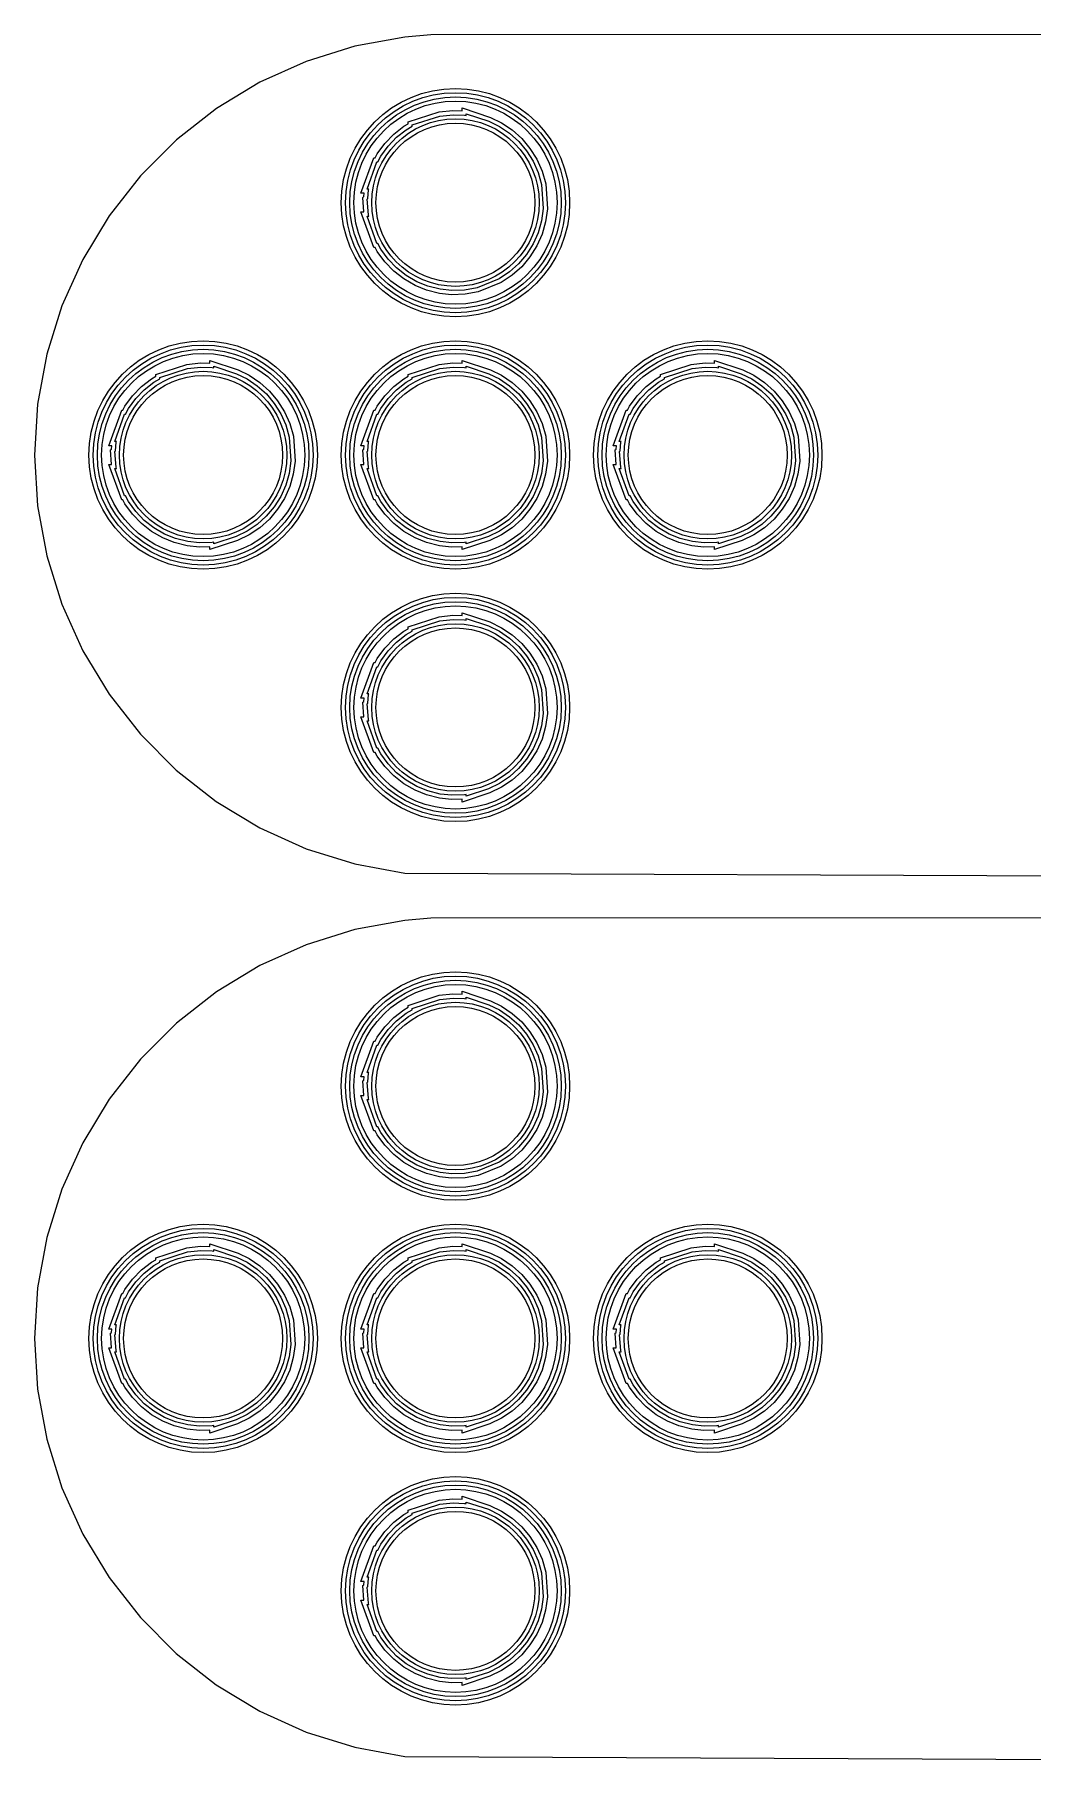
# Model space of a CAD drawing. Header units: millimetres. Extents: x -214 to 214, y -114 to 114.
# Drawn here: x -214.29 to -190.56, y 65.99 to 107 of the extents above; entities that cross this region are included whole.
import ezdxf

# ---------------------------------------------------------------- set-up
doc = ezdxf.new("R2010")
doc.units = ezdxf.units.MM
doc.layers.add('1', color=7, linetype='CONTINUOUS')

msp = doc.modelspace()

# ---------------------------------------------------------------- linework, layer by layer
at = {"layer": '1', "color": 0}
for p, q in [((-206.679, 106.718), (-207.833, 106.358)), ((-205.49, 106.936), (-206.679, 106.718)), ((-204.866, 106.992), (-205.49, 106.936)), ((-188.722, 106.996), (-204.866, 106.992)), ((-207.833, 106.358), (-208.935, 105.863)), ((-208.935, 105.863), (-209.969, 105.237)), ((-209.969, 105.237), (-210.921, 104.492)), ((-210.921, 104.492), (-211.776, 103.637)), ((-211.776, 103.637), (-212.521, 102.686)), ((-212.521, 102.686), (-213.147, 101.651)), ((-213.147, 101.651), (-213.643, 100.549)), ((-213.643, 100.549), (-214.003, 99.395)), ((-214.003, 99.395), (-214.221, 98.205)), ((-214.221, 98.205), (-214.294, 96.999)), ((-214.294, 96.999), (-214.221, 95.793)), ((-214.221, 95.793), (-214.003, 94.604)), ((-214.003, 94.604), (-213.643, 93.45)), ((-213.643, 93.45), (-213.147, 92.348)), ((-213.147, 92.348), (-212.521, 91.313)), ((-212.521, 91.313), (-211.777, 90.362)), ((-211.777, 90.362), (-210.922, 89.507)), ((-210.922, 89.507), (-209.97, 88.761)), ((-209.97, 88.761), (-208.936, 88.135)), ((-208.936, 88.135), (-207.834, 87.64)), ((-207.834, 87.64), (-206.68, 87.28)), ((-206.68, 87.28), (-205.49, 87.062)), ((-205.49, 87.062), (-188.948, 86.989)), ((-206.679, 85.718), (-207.833, 85.358)), ((-205.49, 85.936), (-206.679, 85.718)), ((-204.866, 85.992), (-205.49, 85.936)), ((-188.722, 85.996), (-204.866, 85.992)), ((-207.833, 85.358), (-208.935, 84.863)), ((-208.935, 84.863), (-209.969, 84.237)), ((-209.969, 84.237), (-210.921, 83.492)), ((-210.921, 83.492), (-211.776, 82.637)), ((-211.776, 82.637), (-212.521, 81.686)), ((-212.521, 81.686), (-213.147, 80.651)), ((-213.147, 80.651), (-213.643, 79.549)), ((-213.643, 79.549), (-214.003, 78.395)), ((-214.003, 78.395), (-214.221, 77.205)), ((-214.221, 77.205), (-214.294, 75.999)), ((-214.294, 75.999), (-214.221, 74.793)), ((-214.221, 74.793), (-214.003, 73.604)), ((-214.003, 73.604), (-213.643, 72.45)), ((-213.643, 72.45), (-213.147, 71.348)), ((-213.147, 71.348), (-212.521, 70.313)), ((-212.521, 70.313), (-211.777, 69.362)), ((-211.777, 69.362), (-210.922, 68.507)), ((-210.922, 68.507), (-209.97, 67.761)), ((-209.97, 67.761), (-208.936, 67.135)), ((-208.936, 67.135), (-207.834, 66.64)), ((-207.834, 66.64), (-206.68, 66.28)), ((-206.68, 66.28), (-205.49, 66.062)), ((-205.49, 66.062), (-188.948, 65.989))]:
    msp.add_line(p, q, dxfattribs=at)
at = {"layer": '1', "color": 1}
for p, q in [((-205.412, 104.917), (-204.675, 105.155)), ((-205.312, 104.845), (-204.654, 105.057)), ((-204.675, 105.155), (-204.346, 105.189)), ((-204.654, 105.057), (-204.342, 105.088)), ((-204.346, 105.189), (-204.126, 105.181)), ((-204.342, 105.088), (-204.066, 105.078)), ((-204.126, 105.181), (-204.126, 105.25)), ((-204.126, 105.25), (-203.45, 105.025)), ((-204.066, 105.078), (-204.026, 105.071)), ((-204.026, 105.071), (-204.026, 105.111)), ((-204.026, 105.111), (-203.488, 104.932)), ((-203.45, 105.025), (-203.187, 104.895)), ((-205.962, 104.406), (-205.75, 104.627)), ((-205.75, 104.627), (-205.509, 104.814)), ((-205.683, 104.552), (-205.453, 104.731)), ((-205.509, 104.814), (-205.412, 104.87)), ((-205.453, 104.731), (-205.312, 104.813)), ((-205.412, 104.87), (-205.412, 104.917)), ((-205.312, 104.813), (-205.312, 104.845)), ((-203.488, 104.932), (-203.237, 104.808)), ((-203.237, 104.808), (-202.998, 104.647)), ((-203.187, 104.895), (-202.936, 104.726)), ((-202.998, 104.647), (-202.78, 104.451)), ((-202.936, 104.726), (-202.708, 104.521)), ((-206.191, 104.067), (-206.142, 104.159)), ((-206.142, 104.159), (-205.962, 104.406)), ((-206.057, 104.106), (-205.886, 104.342)), ((-205.886, 104.342), (-205.683, 104.552)), ((-202.78, 104.451), (-202.593, 104.228)), ((-202.708, 104.521), (-202.512, 104.287)), ((-202.593, 104.228), (-202.438, 103.981)), ((-202.512, 104.287), (-202.35, 104.029)), ((-206.53, 103.221), (-206.221, 104.067)), ((-206.387, 103.321), (-206.151, 103.967)), ((-206.221, 104.067), (-206.191, 104.067)), ((-206.151, 103.967), (-206.13, 103.967)), ((-206.13, 103.967), (-206.057, 104.106)), ((-202.438, 103.981), (-202.319, 103.713)), ((-202.35, 104.029), (-202.224, 103.748)), ((-202.224, 103.748), (-202.138, 103.444)), ((-202.319, 103.713), (-202.237, 103.427)), ((-202.237, 103.427), (-202.197, 102.858)), ((-202.138, 103.444), (-202.097, 102.854)), ((-206.458, 103.221), (-206.53, 103.221)), ((-206.483, 103.123), (-206.464, 103.142)), ((-206.459, 102.777), (-206.483, 103.123)), ((-206.464, 103.142), (-206.458, 103.221)), ((-206.347, 103.321), (-206.387, 103.321)), ((-206.38, 103.085), (-206.366, 103.098)), ((-206.354, 102.709), (-206.38, 103.085)), ((-206.366, 103.098), (-206.351, 103.303)), ((-206.351, 103.303), (-206.347, 103.321)), ((-206.221, 101.931), (-206.53, 102.777)), ((-206.53, 102.777), (-206.459, 102.777)), ((-206.151, 102.031), (-206.387, 102.677)), ((-206.387, 102.677), (-206.347, 102.677)), ((-206.347, 102.677), (-206.354, 102.709)), ((-202.239, 102.563), (-202.32, 102.282)), ((-202.197, 102.858), (-202.239, 102.563)), ((-202.141, 102.542), (-202.225, 102.248)), ((-202.097, 102.854), (-202.141, 102.542)), ((-202.32, 102.282), (-202.438, 102.017)), ((-202.225, 102.248), (-202.35, 101.969)), ((-206.191, 101.931), (-206.221, 101.931)), ((-206.142, 101.839), (-206.191, 101.931)), ((-206.13, 102.031), (-206.151, 102.031)), ((-205.962, 101.592), (-206.142, 101.839)), ((-206.057, 101.892), (-206.13, 102.031)), ((-205.886, 101.656), (-206.057, 101.892)), ((-202.593, 101.77), (-202.781, 101.546)), ((-202.512, 101.711), (-202.709, 101.476)), ((-202.438, 102.017), (-202.593, 101.77)), ((-202.35, 101.969), (-202.512, 101.711)), ((-205.75, 101.371), (-205.962, 101.592)), ((-205.683, 101.446), (-205.886, 101.656)), ((-205.509, 101.184), (-205.75, 101.371)), ((-205.453, 101.267), (-205.683, 101.446)), ((-202.998, 101.351), (-203.244, 101.185)), ((-202.781, 101.546), (-202.998, 101.351)), ((-202.709, 101.476), (-202.936, 101.272)), ((-205.245, 101.03), (-205.509, 101.184)), ((-205.2, 101.12), (-205.453, 101.267)), ((-204.975, 100.92), (-205.245, 101.03)), ((-204.944, 101.016), (-205.2, 101.12)), ((-204.665, 100.842), (-204.975, 100.92)), ((-204.647, 100.941), (-204.944, 101.016)), ((-204.37, 100.911), (-204.647, 100.941)), ((-204.067, 100.92), (-204.37, 100.911)), ((-203.77, 100.972), (-204.067, 100.92)), ((-203.244, 101.185), (-203.77, 100.972)), ((-203.196, 101.097), (-203.743, 100.875)), ((-202.936, 101.272), (-203.196, 101.097)), ((-204.374, 100.811), (-204.665, 100.842)), ((-204.056, 100.82), (-204.374, 100.811)), ((-203.743, 100.875), (-204.056, 100.82)), ((-210.126, 99.181), (-210.126, 99.25)), ((-210.126, 99.25), (-209.45, 99.025)), ((-204.126, 99.181), (-204.126, 99.25)), ((-204.126, 99.25), (-203.45, 99.025)), ((-198.126, 99.181), (-198.126, 99.25)), ((-198.126, 99.25), (-197.45, 99.025)), ((-211.509, 98.814), (-211.412, 98.87)), ((-211.412, 98.917), (-210.675, 99.155)), ((-211.412, 98.87), (-211.412, 98.917)), ((-211.312, 98.845), (-210.654, 99.057)), ((-211.312, 98.813), (-211.312, 98.845)), ((-210.675, 99.155), (-210.346, 99.189)), ((-210.654, 99.057), (-210.342, 99.088)), ((-210.346, 99.189), (-210.126, 99.181)), ((-210.342, 99.088), (-210.066, 99.078)), ((-210.066, 99.078), (-210.026, 99.071)), ((-210.026, 99.071), (-210.026, 99.111)), ((-210.026, 99.111), (-209.488, 98.932)), ((-209.488, 98.932), (-209.237, 98.808)), ((-209.45, 99.025), (-209.187, 98.895)), ((-209.187, 98.895), (-208.936, 98.726)), ((-205.509, 98.814), (-205.412, 98.87)), ((-205.412, 98.917), (-204.675, 99.155)), ((-205.412, 98.87), (-205.412, 98.917)), ((-205.312, 98.845), (-204.654, 99.057)), ((-205.312, 98.813), (-205.312, 98.845)), ((-204.675, 99.155), (-204.346, 99.189)), ((-204.654, 99.057), (-204.342, 99.088)), ((-204.346, 99.189), (-204.126, 99.181)), ((-204.342, 99.088), (-204.066, 99.078)), ((-204.066, 99.078), (-204.026, 99.071)), ((-204.026, 99.071), (-204.026, 99.111)), ((-204.026, 99.111), (-203.488, 98.932)), ((-203.488, 98.932), (-203.237, 98.808)), ((-203.45, 99.025), (-203.187, 98.895)), ((-203.187, 98.895), (-202.936, 98.726)), ((-199.509, 98.814), (-199.412, 98.87)), ((-199.412, 98.917), (-198.675, 99.155)), ((-199.412, 98.87), (-199.412, 98.917)), ((-199.312, 98.845), (-198.654, 99.057)), ((-199.312, 98.813), (-199.312, 98.845)), ((-198.675, 99.155), (-198.346, 99.189)), ((-198.654, 99.057), (-198.342, 99.088)), ((-198.346, 99.189), (-198.126, 99.181)), ((-198.342, 99.088), (-198.066, 99.078)), ((-198.066, 99.078), (-198.026, 99.071)), ((-198.026, 99.071), (-198.026, 99.111)), ((-198.026, 99.111), (-197.488, 98.932)), ((-197.488, 98.932), (-197.237, 98.808)), ((-197.45, 99.025), (-197.187, 98.895)), ((-197.187, 98.895), (-196.936, 98.726)), ((-211.962, 98.406), (-211.75, 98.627)), ((-211.886, 98.342), (-211.683, 98.552)), ((-211.75, 98.627), (-211.509, 98.814)), ((-211.683, 98.552), (-211.453, 98.731)), ((-211.453, 98.731), (-211.312, 98.813)), ((-209.237, 98.808), (-208.998, 98.647)), ((-208.998, 98.647), (-208.78, 98.451)), ((-208.936, 98.726), (-208.708, 98.521)), ((-208.78, 98.451), (-208.593, 98.228)), ((-208.708, 98.521), (-208.512, 98.287)), ((-205.962, 98.406), (-205.75, 98.627)), ((-205.886, 98.342), (-205.683, 98.552)), ((-205.75, 98.627), (-205.509, 98.814)), ((-205.683, 98.552), (-205.453, 98.731)), ((-205.453, 98.731), (-205.312, 98.813)), ((-203.237, 98.808), (-202.998, 98.647)), ((-202.998, 98.647), (-202.78, 98.451)), ((-202.936, 98.726), (-202.708, 98.521)), ((-202.78, 98.451), (-202.593, 98.228)), ((-202.708, 98.521), (-202.512, 98.287)), ((-199.962, 98.406), (-199.75, 98.627)), ((-199.886, 98.342), (-199.683, 98.552)), ((-199.75, 98.627), (-199.509, 98.814)), ((-199.683, 98.552), (-199.453, 98.731)), ((-199.453, 98.731), (-199.312, 98.813)), ((-197.237, 98.808), (-196.998, 98.647)), ((-196.998, 98.647), (-196.78, 98.451)), ((-196.936, 98.726), (-196.708, 98.521)), ((-196.78, 98.451), (-196.593, 98.228)), ((-196.708, 98.521), (-196.512, 98.287)), ((-212.53, 97.221), (-212.221, 98.067)), ((-212.221, 98.067), (-212.191, 98.067)), ((-212.191, 98.067), (-212.142, 98.159)), ((-212.142, 98.159), (-211.962, 98.406)), ((-212.13, 97.967), (-212.057, 98.106)), ((-212.057, 98.106), (-211.886, 98.342)), ((-208.593, 98.228), (-208.438, 97.981)), ((-208.512, 98.287), (-208.35, 98.029)), ((-208.35, 98.029), (-208.224, 97.748)), ((-206.53, 97.221), (-206.221, 98.067)), ((-206.221, 98.067), (-206.191, 98.067)), ((-206.191, 98.067), (-206.142, 98.159)), ((-206.142, 98.159), (-205.962, 98.406)), ((-206.13, 97.967), (-206.057, 98.106)), ((-206.057, 98.106), (-205.886, 98.342)), ((-202.593, 98.228), (-202.438, 97.981)), ((-202.512, 98.287), (-202.35, 98.029)), ((-202.35, 98.029), (-202.224, 97.748)), ((-200.53, 97.221), (-200.221, 98.067)), ((-200.221, 98.067), (-200.191, 98.067)), ((-200.191, 98.067), (-200.142, 98.159)), ((-200.142, 98.159), (-199.962, 98.406)), ((-200.13, 97.967), (-200.057, 98.106)), ((-200.057, 98.106), (-199.886, 98.342)), ((-196.593, 98.228), (-196.438, 97.981)), ((-196.512, 98.287), (-196.35, 98.029)), ((-196.35, 98.029), (-196.224, 97.748)), ((-212.387, 97.321), (-212.151, 97.967)), ((-212.151, 97.967), (-212.13, 97.967)), ((-208.438, 97.981), (-208.319, 97.713)), ((-208.319, 97.713), (-208.237, 97.427)), ((-208.224, 97.748), (-208.138, 97.444)), ((-206.387, 97.321), (-206.151, 97.967)), ((-206.151, 97.967), (-206.13, 97.967)), ((-202.438, 97.981), (-202.319, 97.713)), ((-202.319, 97.713), (-202.237, 97.427)), ((-202.224, 97.748), (-202.138, 97.444)), ((-200.387, 97.321), (-200.151, 97.967)), ((-200.151, 97.967), (-200.13, 97.967)), ((-196.438, 97.981), (-196.319, 97.713)), ((-196.319, 97.713), (-196.237, 97.427)), ((-196.224, 97.748), (-196.138, 97.444)), ((-212.458, 97.221), (-212.53, 97.221)), ((-212.464, 97.142), (-212.458, 97.221)), ((-212.347, 97.321), (-212.387, 97.321)), ((-212.366, 97.098), (-212.351, 97.303)), ((-212.351, 97.303), (-212.347, 97.321)), ((-208.237, 97.427), (-208.197, 96.858)), ((-208.138, 97.444), (-208.097, 96.854)), ((-206.458, 97.221), (-206.53, 97.221)), ((-206.464, 97.142), (-206.458, 97.221)), ((-206.347, 97.321), (-206.387, 97.321)), ((-206.366, 97.098), (-206.351, 97.303)), ((-206.351, 97.303), (-206.347, 97.321)), ((-202.237, 97.427), (-202.197, 96.858)), ((-202.138, 97.444), (-202.097, 96.854)), ((-200.458, 97.221), (-200.53, 97.221)), ((-200.464, 97.142), (-200.458, 97.221)), ((-200.347, 97.321), (-200.387, 97.321)), ((-200.366, 97.098), (-200.351, 97.303)), ((-200.351, 97.303), (-200.347, 97.321)), ((-196.237, 97.427), (-196.197, 96.858)), ((-196.138, 97.444), (-196.097, 96.854)), ((-212.221, 95.931), (-212.53, 96.777)), ((-212.53, 96.777), (-212.459, 96.777)), ((-212.483, 97.123), (-212.464, 97.142)), ((-212.459, 96.777), (-212.483, 97.123)), ((-212.38, 97.085), (-212.366, 97.098)), ((-212.354, 96.709), (-212.38, 97.085)), ((-208.197, 96.858), (-208.239, 96.563)), ((-208.097, 96.854), (-208.141, 96.542)), ((-206.221, 95.931), (-206.53, 96.777)), ((-206.53, 96.777), (-206.459, 96.777)), ((-206.483, 97.123), (-206.464, 97.142)), ((-206.459, 96.777), (-206.483, 97.123)), ((-206.38, 97.085), (-206.366, 97.098)), ((-206.354, 96.709), (-206.38, 97.085)), ((-202.197, 96.858), (-202.239, 96.563)), ((-202.097, 96.854), (-202.141, 96.542)), ((-200.221, 95.931), (-200.53, 96.777)), ((-200.53, 96.777), (-200.459, 96.777)), ((-200.483, 97.123), (-200.464, 97.142)), ((-200.459, 96.777), (-200.483, 97.123)), ((-200.38, 97.085), (-200.366, 97.098)), ((-200.354, 96.709), (-200.38, 97.085)), ((-196.197, 96.858), (-196.239, 96.563)), ((-196.097, 96.854), (-196.141, 96.542)), ((-212.151, 96.031), (-212.387, 96.677)), ((-212.387, 96.677), (-212.347, 96.677)), ((-212.347, 96.677), (-212.354, 96.709)), ((-208.239, 96.563), (-208.32, 96.282)), ((-208.141, 96.542), (-208.225, 96.248)), ((-206.151, 96.031), (-206.387, 96.677)), ((-206.387, 96.677), (-206.347, 96.677)), ((-206.347, 96.677), (-206.354, 96.709)), ((-202.239, 96.563), (-202.32, 96.282)), ((-202.141, 96.542), (-202.225, 96.248)), ((-200.151, 96.031), (-200.387, 96.677)), ((-200.387, 96.677), (-200.347, 96.677)), ((-200.347, 96.677), (-200.354, 96.709)), ((-196.239, 96.563), (-196.32, 96.282)), ((-196.141, 96.542), (-196.225, 96.248)), ((-212.13, 96.031), (-212.151, 96.031)), ((-212.057, 95.892), (-212.13, 96.031)), ((-208.438, 96.017), (-208.593, 95.77)), ((-208.35, 95.969), (-208.512, 95.711)), ((-208.32, 96.282), (-208.438, 96.017)), ((-208.225, 96.248), (-208.35, 95.969)), ((-206.13, 96.031), (-206.151, 96.031)), ((-206.057, 95.892), (-206.13, 96.031)), ((-202.438, 96.017), (-202.593, 95.77)), ((-202.35, 95.969), (-202.512, 95.711)), ((-202.32, 96.282), (-202.438, 96.017)), ((-202.225, 96.248), (-202.35, 95.969)), ((-200.13, 96.031), (-200.151, 96.031)), ((-200.057, 95.892), (-200.13, 96.031)), ((-196.438, 96.017), (-196.593, 95.77)), ((-196.35, 95.969), (-196.512, 95.711)), ((-196.32, 96.282), (-196.438, 96.017)), ((-196.225, 96.248), (-196.35, 95.969)), ((-212.191, 95.931), (-212.221, 95.931)), ((-212.142, 95.839), (-212.191, 95.931)), ((-211.962, 95.592), (-212.142, 95.839)), ((-211.886, 95.656), (-212.057, 95.892)), ((-211.75, 95.371), (-211.962, 95.592)), ((-211.683, 95.446), (-211.886, 95.656)), ((-208.593, 95.77), (-208.781, 95.546)), ((-208.512, 95.711), (-208.709, 95.476)), ((-206.191, 95.931), (-206.221, 95.931)), ((-206.142, 95.839), (-206.191, 95.931)), ((-205.962, 95.592), (-206.142, 95.839)), ((-205.886, 95.656), (-206.057, 95.892)), ((-205.75, 95.371), (-205.962, 95.592)), ((-205.683, 95.446), (-205.886, 95.656)), ((-202.593, 95.77), (-202.781, 95.546)), ((-202.512, 95.711), (-202.709, 95.476)), ((-200.191, 95.931), (-200.221, 95.931)), ((-200.142, 95.839), (-200.191, 95.931)), ((-199.962, 95.592), (-200.142, 95.839)), ((-199.886, 95.656), (-200.057, 95.892)), ((-199.75, 95.371), (-199.962, 95.592)), ((-199.683, 95.446), (-199.886, 95.656)), ((-196.593, 95.77), (-196.781, 95.546)), ((-196.512, 95.711), (-196.709, 95.476)), ((-211.509, 95.184), (-211.75, 95.371)), ((-211.453, 95.267), (-211.683, 95.446)), ((-211.245, 95.03), (-211.509, 95.184)), ((-211.2, 95.12), (-211.453, 95.267)), ((-209.238, 95.189), (-209.5, 95.06)), ((-208.998, 95.351), (-209.238, 95.189)), ((-208.936, 95.272), (-209.187, 95.103)), ((-208.781, 95.546), (-208.998, 95.351)), ((-208.709, 95.476), (-208.936, 95.272)), ((-205.509, 95.184), (-205.75, 95.371)), ((-205.453, 95.267), (-205.683, 95.446)), ((-205.245, 95.03), (-205.509, 95.184)), ((-205.2, 95.12), (-205.453, 95.267)), ((-203.238, 95.189), (-203.5, 95.06)), ((-202.998, 95.351), (-203.238, 95.189)), ((-202.936, 95.272), (-203.187, 95.103)), ((-202.781, 95.546), (-202.998, 95.351)), ((-202.709, 95.476), (-202.936, 95.272)), ((-199.509, 95.184), (-199.75, 95.371)), ((-199.453, 95.267), (-199.683, 95.446)), ((-199.245, 95.03), (-199.509, 95.184)), ((-199.2, 95.12), (-199.453, 95.267)), ((-197.238, 95.189), (-197.5, 95.06)), ((-196.998, 95.351), (-197.238, 95.189)), ((-196.936, 95.272), (-197.187, 95.103)), ((-196.781, 95.546), (-196.998, 95.351)), ((-196.709, 95.476), (-196.936, 95.272)), ((-210.975, 94.92), (-211.245, 95.03)), ((-210.944, 95.016), (-211.2, 95.12)), ((-210.665, 94.842), (-210.975, 94.92)), ((-210.647, 94.941), (-210.944, 95.016)), ((-210.374, 94.811), (-210.665, 94.842)), ((-210.37, 94.911), (-210.647, 94.941)), ((-210.126, 94.818), (-210.374, 94.811)), ((-210.067, 94.92), (-210.37, 94.911)), ((-209.463, 94.967), (-210.126, 94.75)), ((-210.126, 94.75), (-210.126, 94.818)), ((-210.026, 94.927), (-210.067, 94.92)), ((-209.5, 95.06), (-210.026, 94.888)), ((-210.026, 94.888), (-210.026, 94.927)), ((-209.187, 95.103), (-209.463, 94.967)), ((-204.975, 94.92), (-205.245, 95.03)), ((-204.944, 95.016), (-205.2, 95.12)), ((-204.665, 94.842), (-204.975, 94.92)), ((-204.647, 94.941), (-204.944, 95.016)), ((-204.374, 94.811), (-204.665, 94.842)), ((-204.37, 94.911), (-204.647, 94.941)), ((-204.126, 94.818), (-204.374, 94.811)), ((-204.067, 94.92), (-204.37, 94.911)), ((-203.463, 94.967), (-204.126, 94.75)), ((-204.126, 94.75), (-204.126, 94.818)), ((-204.026, 94.927), (-204.067, 94.92)), ((-203.5, 95.06), (-204.026, 94.888)), ((-204.026, 94.888), (-204.026, 94.927)), ((-203.187, 95.103), (-203.463, 94.967)), ((-198.975, 94.92), (-199.245, 95.03)), ((-198.944, 95.016), (-199.2, 95.12)), ((-198.665, 94.842), (-198.975, 94.92)), ((-198.647, 94.941), (-198.944, 95.016)), ((-198.374, 94.811), (-198.665, 94.842)), ((-198.37, 94.911), (-198.647, 94.941)), ((-198.126, 94.818), (-198.374, 94.811)), ((-198.067, 94.92), (-198.37, 94.911)), ((-197.463, 94.967), (-198.126, 94.75)), ((-198.126, 94.75), (-198.126, 94.818)), ((-198.026, 94.927), (-198.067, 94.92)), ((-197.5, 95.06), (-198.026, 94.888)), ((-198.026, 94.888), (-198.026, 94.927)), ((-197.187, 95.103), (-197.463, 94.967)), ((-205.412, 92.917), (-204.675, 93.155)), ((-204.675, 93.155), (-204.346, 93.189)), ((-204.654, 93.057), (-204.342, 93.088)), ((-204.346, 93.189), (-204.126, 93.181)), ((-204.342, 93.088), (-204.066, 93.078)), ((-204.126, 93.181), (-204.126, 93.248)), ((-204.126, 93.248), (-203.463, 93.031)), ((-204.026, 93.071), (-204.026, 93.11)), ((-204.026, 93.11), (-203.5, 92.938)), ((-205.75, 92.627), (-205.509, 92.814)), ((-205.683, 92.552), (-205.453, 92.731)), ((-205.509, 92.814), (-205.412, 92.87)), ((-205.453, 92.731), (-205.312, 92.813)), ((-205.412, 92.87), (-205.412, 92.917)), ((-205.312, 92.845), (-204.654, 93.057)), ((-205.312, 92.813), (-205.312, 92.845)), ((-204.066, 93.078), (-204.026, 93.071)), ((-203.5, 92.938), (-203.238, 92.809)), ((-203.463, 93.031), (-203.187, 92.895)), ((-203.238, 92.809), (-202.998, 92.647)), ((-203.187, 92.895), (-202.936, 92.726)), ((-202.936, 92.726), (-202.708, 92.521)), ((-206.142, 92.159), (-205.962, 92.406)), ((-206.057, 92.106), (-205.886, 92.342)), ((-205.962, 92.406), (-205.75, 92.627)), ((-205.886, 92.342), (-205.683, 92.552)), ((-202.998, 92.647), (-202.78, 92.451)), ((-202.78, 92.451), (-202.593, 92.228)), ((-202.708, 92.521), (-202.512, 92.287)), ((-202.512, 92.287), (-202.35, 92.029)), ((-206.53, 91.221), (-206.221, 92.067)), ((-206.387, 91.321), (-206.151, 91.967)), ((-206.221, 92.067), (-206.191, 92.067)), ((-206.191, 92.067), (-206.142, 92.159)), ((-206.151, 91.967), (-206.13, 91.967)), ((-206.13, 91.967), (-206.057, 92.106)), ((-202.593, 92.228), (-202.438, 91.981)), ((-202.438, 91.981), (-202.319, 91.713)), ((-202.35, 92.029), (-202.224, 91.748)), ((-202.319, 91.713), (-202.237, 91.427)), ((-202.224, 91.748), (-202.138, 91.444)), ((-206.458, 91.221), (-206.53, 91.221)), ((-206.483, 91.123), (-206.464, 91.142)), ((-206.459, 90.777), (-206.483, 91.123)), ((-206.464, 91.142), (-206.458, 91.221)), ((-206.347, 91.321), (-206.387, 91.321)), ((-206.38, 91.085), (-206.366, 91.098)), ((-206.354, 90.709), (-206.38, 91.085)), ((-206.366, 91.098), (-206.351, 91.303)), ((-206.351, 91.303), (-206.347, 91.321)), ((-202.237, 91.427), (-202.197, 90.858)), ((-202.138, 91.444), (-202.097, 90.854)), ((-206.221, 89.931), (-206.53, 90.777)), ((-206.53, 90.777), (-206.459, 90.777)), ((-206.151, 90.031), (-206.387, 90.677)), ((-206.387, 90.677), (-206.347, 90.677)), ((-206.347, 90.677), (-206.354, 90.709)), ((-202.197, 90.858), (-202.239, 90.563)), ((-202.097, 90.854), (-202.141, 90.542)), ((-202.32, 90.282), (-202.438, 90.017)), ((-202.225, 90.248), (-202.35, 89.969)), ((-202.239, 90.563), (-202.32, 90.282)), ((-202.141, 90.542), (-202.225, 90.248)), ((-206.191, 89.931), (-206.221, 89.931)), ((-206.142, 89.839), (-206.191, 89.931)), ((-206.13, 90.031), (-206.151, 90.031)), ((-205.962, 89.592), (-206.142, 89.839)), ((-206.057, 89.892), (-206.13, 90.031)), ((-205.886, 89.656), (-206.057, 89.892)), ((-202.438, 90.017), (-202.593, 89.77)), ((-202.35, 89.969), (-202.512, 89.711)), ((-205.75, 89.371), (-205.962, 89.592)), ((-205.683, 89.446), (-205.886, 89.656)), ((-205.453, 89.267), (-205.683, 89.446)), ((-202.781, 89.546), (-202.998, 89.351)), ((-202.709, 89.476), (-202.936, 89.272)), ((-202.593, 89.77), (-202.781, 89.546)), ((-202.512, 89.711), (-202.709, 89.476)), ((-205.509, 89.184), (-205.75, 89.371)), ((-205.245, 89.03), (-205.509, 89.184)), ((-205.2, 89.12), (-205.453, 89.267)), ((-204.975, 88.92), (-205.245, 89.03)), ((-204.944, 89.016), (-205.2, 89.12)), ((-204.647, 88.941), (-204.944, 89.016)), ((-203.5, 89.06), (-204.026, 88.888)), ((-203.238, 89.189), (-203.5, 89.06)), ((-203.187, 89.103), (-203.463, 88.967)), ((-202.998, 89.351), (-203.238, 89.189)), ((-202.936, 89.272), (-203.187, 89.103)), ((-204.665, 88.842), (-204.975, 88.92)), ((-204.374, 88.811), (-204.665, 88.842)), ((-204.37, 88.911), (-204.647, 88.941)), ((-204.126, 88.818), (-204.374, 88.811)), ((-204.067, 88.92), (-204.37, 88.911)), ((-203.463, 88.967), (-204.126, 88.75)), ((-204.126, 88.75), (-204.126, 88.818)), ((-204.026, 88.927), (-204.067, 88.92)), ((-204.026, 88.888), (-204.026, 88.927)), ((-205.412, 83.917), (-204.675, 84.155)), ((-204.675, 84.155), (-204.346, 84.189)), ((-204.654, 84.057), (-204.342, 84.088)), ((-204.346, 84.189), (-204.126, 84.181)), ((-204.342, 84.088), (-204.066, 84.078)), ((-204.126, 84.181), (-204.126, 84.25)), ((-204.126, 84.25), (-203.45, 84.025)), ((-204.066, 84.078), (-204.026, 84.071)), ((-204.026, 84.071), (-204.026, 84.111)), ((-204.026, 84.111), (-203.488, 83.932)), ((-205.75, 83.627), (-205.509, 83.814)), ((-205.683, 83.552), (-205.453, 83.731)), ((-205.509, 83.814), (-205.412, 83.87)), ((-205.453, 83.731), (-205.312, 83.813)), ((-205.412, 83.87), (-205.412, 83.917)), ((-205.312, 83.845), (-204.654, 84.057)), ((-205.312, 83.813), (-205.312, 83.845)), ((-203.488, 83.932), (-203.237, 83.808)), ((-203.45, 84.025), (-203.187, 83.895)), ((-203.237, 83.808), (-202.998, 83.647)), ((-203.187, 83.895), (-202.936, 83.726)), ((-202.936, 83.726), (-202.708, 83.521)), ((-206.142, 83.159), (-205.962, 83.406)), ((-206.057, 83.106), (-205.886, 83.342)), ((-205.962, 83.406), (-205.75, 83.627)), ((-205.886, 83.342), (-205.683, 83.552)), ((-202.998, 83.647), (-202.78, 83.451)), ((-202.78, 83.451), (-202.593, 83.228)), ((-202.708, 83.521), (-202.512, 83.287)), ((-202.512, 83.287), (-202.35, 83.029)), ((-206.53, 82.221), (-206.221, 83.067)), ((-206.387, 82.321), (-206.151, 82.967)), ((-206.221, 83.067), (-206.191, 83.067)), ((-206.191, 83.067), (-206.142, 83.159)), ((-206.151, 82.967), (-206.13, 82.967)), ((-206.13, 82.967), (-206.057, 83.106)), ((-202.593, 83.228), (-202.438, 82.981)), ((-202.438, 82.981), (-202.319, 82.713)), ((-202.35, 83.029), (-202.224, 82.748)), ((-202.319, 82.713), (-202.237, 82.427)), ((-202.237, 82.427), (-202.197, 81.858)), ((-202.224, 82.748), (-202.138, 82.444)), ((-202.138, 82.444), (-202.097, 81.854)), ((-206.458, 82.221), (-206.53, 82.221)), ((-206.483, 82.123), (-206.464, 82.142)), ((-206.459, 81.777), (-206.483, 82.123)), ((-206.464, 82.142), (-206.458, 82.221)), ((-206.347, 82.321), (-206.387, 82.321)), ((-206.38, 82.085), (-206.366, 82.098)), ((-206.354, 81.709), (-206.38, 82.085)), ((-206.366, 82.098), (-206.351, 82.303)), ((-206.351, 82.303), (-206.347, 82.321)), ((-206.221, 80.931), (-206.53, 81.777)), ((-206.53, 81.777), (-206.459, 81.777)), ((-206.151, 81.031), (-206.387, 81.677)), ((-206.387, 81.677), (-206.347, 81.677)), ((-206.347, 81.677), (-206.354, 81.709)), ((-202.197, 81.858), (-202.239, 81.563)), ((-202.097, 81.854), (-202.141, 81.542)), ((-202.32, 81.282), (-202.438, 81.017)), ((-202.225, 81.248), (-202.35, 80.969)), ((-202.239, 81.563), (-202.32, 81.282)), ((-202.141, 81.542), (-202.225, 81.248)), ((-206.191, 80.931), (-206.221, 80.931)), ((-206.142, 80.839), (-206.191, 80.931)), ((-206.13, 81.031), (-206.151, 81.031)), ((-205.962, 80.592), (-206.142, 80.839)), ((-206.057, 80.892), (-206.13, 81.031)), ((-205.886, 80.656), (-206.057, 80.892)), ((-202.438, 81.017), (-202.593, 80.77)), ((-202.35, 80.969), (-202.512, 80.711)), ((-205.75, 80.371), (-205.962, 80.592)), ((-205.683, 80.446), (-205.886, 80.656)), ((-205.453, 80.267), (-205.683, 80.446)), ((-202.781, 80.546), (-202.998, 80.351)), ((-202.709, 80.476), (-202.936, 80.272)), ((-202.593, 80.77), (-202.781, 80.546)), ((-202.512, 80.711), (-202.709, 80.476)), ((-205.509, 80.184), (-205.75, 80.371)), ((-205.245, 80.03), (-205.509, 80.184)), ((-205.2, 80.12), (-205.453, 80.267)), ((-204.975, 79.92), (-205.245, 80.03)), ((-204.944, 80.016), (-205.2, 80.12)), ((-204.647, 79.941), (-204.944, 80.016)), ((-203.77, 79.972), (-204.067, 79.92)), ((-203.244, 80.185), (-203.77, 79.972)), ((-203.196, 80.097), (-203.743, 79.875)), ((-202.998, 80.351), (-203.244, 80.185)), ((-202.936, 80.272), (-203.196, 80.097)), ((-204.665, 79.842), (-204.975, 79.92)), ((-204.374, 79.811), (-204.665, 79.842)), ((-204.37, 79.911), (-204.647, 79.941)), ((-204.056, 79.82), (-204.374, 79.811)), ((-204.067, 79.92), (-204.37, 79.911)), ((-203.743, 79.875), (-204.056, 79.82)), ((-211.412, 77.917), (-210.675, 78.155)), ((-211.412, 77.87), (-211.412, 77.917)), ((-211.312, 77.845), (-210.654, 78.057)), ((-210.675, 78.155), (-210.346, 78.189)), ((-210.654, 78.057), (-210.342, 78.088)), ((-210.346, 78.189), (-210.126, 78.181)), ((-210.342, 78.088), (-210.066, 78.078)), ((-210.126, 78.181), (-210.126, 78.25)), ((-210.126, 78.25), (-209.45, 78.025)), ((-210.066, 78.078), (-210.026, 78.071)), ((-210.026, 78.071), (-210.026, 78.111)), ((-210.026, 78.111), (-209.488, 77.932)), ((-209.488, 77.932), (-209.237, 77.808)), ((-209.45, 78.025), (-209.187, 77.895)), ((-205.412, 77.917), (-204.675, 78.155)), ((-205.412, 77.87), (-205.412, 77.917)), ((-205.312, 77.845), (-204.654, 78.057)), ((-204.675, 78.155), (-204.346, 78.189)), ((-204.654, 78.057), (-204.342, 78.088)), ((-204.346, 78.189), (-204.126, 78.181)), ((-204.342, 78.088), (-204.066, 78.078)), ((-204.126, 78.181), (-204.126, 78.25)), ((-204.126, 78.25), (-203.45, 78.025)), ((-204.066, 78.078), (-204.026, 78.071)), ((-204.026, 78.071), (-204.026, 78.111)), ((-204.026, 78.111), (-203.488, 77.932)), ((-203.488, 77.932), (-203.237, 77.808)), ((-203.45, 78.025), (-203.187, 77.895)), ((-199.412, 77.917), (-198.675, 78.155)), ((-199.412, 77.87), (-199.412, 77.917)), ((-199.312, 77.845), (-198.654, 78.057)), ((-198.675, 78.155), (-198.346, 78.189)), ((-198.654, 78.057), (-198.342, 78.088)), ((-198.346, 78.189), (-198.126, 78.181)), ((-198.342, 78.088), (-198.066, 78.078)), ((-198.126, 78.181), (-198.126, 78.25)), ((-198.126, 78.25), (-197.45, 78.025)), ((-198.066, 78.078), (-198.026, 78.071)), ((-198.026, 78.071), (-198.026, 78.111)), ((-198.026, 78.111), (-197.488, 77.932)), ((-197.488, 77.932), (-197.237, 77.808)), ((-197.45, 78.025), (-197.187, 77.895)), ((-211.962, 77.406), (-211.75, 77.627)), ((-211.886, 77.342), (-211.683, 77.552)), ((-211.75, 77.627), (-211.509, 77.814)), ((-211.683, 77.552), (-211.453, 77.731)), ((-211.509, 77.814), (-211.412, 77.87)), ((-211.453, 77.731), (-211.312, 77.813)), ((-211.312, 77.813), (-211.312, 77.845)), ((-209.237, 77.808), (-208.998, 77.647)), ((-209.187, 77.895), (-208.936, 77.726)), ((-208.998, 77.647), (-208.78, 77.451)), ((-208.936, 77.726), (-208.708, 77.521)), ((-208.708, 77.521), (-208.512, 77.287)), ((-205.962, 77.406), (-205.75, 77.627)), ((-205.886, 77.342), (-205.683, 77.552)), ((-205.75, 77.627), (-205.509, 77.814)), ((-205.683, 77.552), (-205.453, 77.731)), ((-205.509, 77.814), (-205.412, 77.87)), ((-205.453, 77.731), (-205.312, 77.813)), ((-205.312, 77.813), (-205.312, 77.845)), ((-203.237, 77.808), (-202.998, 77.647)), ((-203.187, 77.895), (-202.936, 77.726)), ((-202.998, 77.647), (-202.78, 77.451)), ((-202.936, 77.726), (-202.708, 77.521)), ((-202.708, 77.521), (-202.512, 77.287)), ((-199.962, 77.406), (-199.75, 77.627)), ((-199.886, 77.342), (-199.683, 77.552)), ((-199.75, 77.627), (-199.509, 77.814)), ((-199.683, 77.552), (-199.453, 77.731)), ((-199.509, 77.814), (-199.412, 77.87)), ((-199.453, 77.731), (-199.312, 77.813)), ((-199.312, 77.813), (-199.312, 77.845)), ((-197.237, 77.808), (-196.998, 77.647)), ((-197.187, 77.895), (-196.936, 77.726)), ((-196.998, 77.647), (-196.78, 77.451)), ((-196.936, 77.726), (-196.708, 77.521)), ((-196.708, 77.521), (-196.512, 77.287)), ((-212.191, 77.067), (-212.142, 77.159)), ((-212.142, 77.159), (-211.962, 77.406)), ((-212.13, 76.967), (-212.057, 77.106)), ((-212.057, 77.106), (-211.886, 77.342)), ((-208.78, 77.451), (-208.593, 77.228)), ((-208.593, 77.228), (-208.438, 76.981)), ((-208.512, 77.287), (-208.35, 77.029)), ((-206.191, 77.067), (-206.142, 77.159)), ((-206.142, 77.159), (-205.962, 77.406)), ((-206.13, 76.967), (-206.057, 77.106)), ((-206.057, 77.106), (-205.886, 77.342)), ((-202.78, 77.451), (-202.593, 77.228)), ((-202.593, 77.228), (-202.438, 76.981)), ((-202.512, 77.287), (-202.35, 77.029)), ((-200.191, 77.067), (-200.142, 77.159)), ((-200.142, 77.159), (-199.962, 77.406)), ((-200.13, 76.967), (-200.057, 77.106)), ((-200.057, 77.106), (-199.886, 77.342)), ((-196.78, 77.451), (-196.593, 77.228)), ((-196.593, 77.228), (-196.438, 76.981)), ((-196.512, 77.287), (-196.35, 77.029)), ((-212.53, 76.221), (-212.221, 77.067)), ((-212.387, 76.321), (-212.151, 76.967)), ((-212.221, 77.067), (-212.191, 77.067)), ((-212.151, 76.967), (-212.13, 76.967)), ((-208.438, 76.981), (-208.319, 76.713)), ((-208.35, 77.029), (-208.224, 76.748)), ((-208.319, 76.713), (-208.237, 76.427)), ((-208.224, 76.748), (-208.138, 76.444)), ((-206.53, 76.221), (-206.221, 77.067)), ((-206.387, 76.321), (-206.151, 76.967)), ((-206.221, 77.067), (-206.191, 77.067)), ((-206.151, 76.967), (-206.13, 76.967)), ((-202.438, 76.981), (-202.319, 76.713)), ((-202.35, 77.029), (-202.224, 76.748)), ((-202.319, 76.713), (-202.237, 76.427)), ((-202.224, 76.748), (-202.138, 76.444)), ((-200.53, 76.221), (-200.221, 77.067)), ((-200.387, 76.321), (-200.151, 76.967)), ((-200.221, 77.067), (-200.191, 77.067)), ((-200.151, 76.967), (-200.13, 76.967)), ((-196.438, 76.981), (-196.319, 76.713)), ((-196.35, 77.029), (-196.224, 76.748)), ((-196.319, 76.713), (-196.237, 76.427)), ((-196.224, 76.748), (-196.138, 76.444)), ((-212.347, 76.321), (-212.387, 76.321)), ((-212.366, 76.098), (-212.351, 76.303)), ((-212.351, 76.303), (-212.347, 76.321)), ((-208.237, 76.427), (-208.197, 75.858)), ((-208.138, 76.444), (-208.097, 75.854)), ((-206.347, 76.321), (-206.387, 76.321)), ((-206.366, 76.098), (-206.351, 76.303)), ((-206.351, 76.303), (-206.347, 76.321)), ((-202.237, 76.427), (-202.197, 75.858)), ((-202.138, 76.444), (-202.097, 75.854)), ((-200.347, 76.321), (-200.387, 76.321)), ((-200.366, 76.098), (-200.351, 76.303)), ((-200.351, 76.303), (-200.347, 76.321)), ((-196.237, 76.427), (-196.197, 75.858)), ((-196.138, 76.444), (-196.097, 75.854)), ((-212.458, 76.221), (-212.53, 76.221)), ((-212.483, 76.123), (-212.464, 76.142)), ((-212.459, 75.777), (-212.483, 76.123)), ((-212.464, 76.142), (-212.458, 76.221)), ((-212.38, 76.085), (-212.366, 76.098)), ((-212.354, 75.709), (-212.38, 76.085)), ((-206.458, 76.221), (-206.53, 76.221)), ((-206.483, 76.123), (-206.464, 76.142)), ((-206.459, 75.777), (-206.483, 76.123)), ((-206.464, 76.142), (-206.458, 76.221)), ((-206.38, 76.085), (-206.366, 76.098)), ((-206.354, 75.709), (-206.38, 76.085)), ((-200.458, 76.221), (-200.53, 76.221)), ((-200.483, 76.123), (-200.464, 76.142)), ((-200.459, 75.777), (-200.483, 76.123)), ((-200.464, 76.142), (-200.458, 76.221)), ((-200.38, 76.085), (-200.366, 76.098)), ((-200.354, 75.709), (-200.38, 76.085)), ((-212.221, 74.931), (-212.53, 75.777)), ((-212.53, 75.777), (-212.459, 75.777)), ((-212.151, 75.031), (-212.387, 75.677)), ((-212.387, 75.677), (-212.347, 75.677)), ((-212.347, 75.677), (-212.354, 75.709)), ((-208.239, 75.563), (-208.32, 75.282)), ((-208.197, 75.858), (-208.239, 75.563)), ((-208.141, 75.542), (-208.225, 75.248)), ((-208.097, 75.854), (-208.141, 75.542)), ((-206.221, 74.931), (-206.53, 75.777)), ((-206.53, 75.777), (-206.459, 75.777)), ((-206.151, 75.031), (-206.387, 75.677)), ((-206.387, 75.677), (-206.347, 75.677)), ((-206.347, 75.677), (-206.354, 75.709)), ((-202.239, 75.563), (-202.32, 75.282)), ((-202.197, 75.858), (-202.239, 75.563)), ((-202.141, 75.542), (-202.225, 75.248)), ((-202.097, 75.854), (-202.141, 75.542)), ((-200.221, 74.931), (-200.53, 75.777)), ((-200.53, 75.777), (-200.459, 75.777)), ((-200.151, 75.031), (-200.387, 75.677)), ((-200.387, 75.677), (-200.347, 75.677)), ((-200.347, 75.677), (-200.354, 75.709)), ((-196.239, 75.563), (-196.32, 75.282)), ((-196.197, 75.858), (-196.239, 75.563)), ((-196.141, 75.542), (-196.225, 75.248)), ((-196.097, 75.854), (-196.141, 75.542)), ((-208.32, 75.282), (-208.438, 75.017)), ((-208.225, 75.248), (-208.35, 74.969)), ((-202.32, 75.282), (-202.438, 75.017)), ((-202.225, 75.248), (-202.35, 74.969)), ((-196.32, 75.282), (-196.438, 75.017)), ((-196.225, 75.248), (-196.35, 74.969)), ((-212.191, 74.931), (-212.221, 74.931)), ((-212.142, 74.839), (-212.191, 74.931)), ((-212.13, 75.031), (-212.151, 75.031)), ((-211.962, 74.592), (-212.142, 74.839)), ((-212.057, 74.892), (-212.13, 75.031)), ((-211.886, 74.656), (-212.057, 74.892)), ((-211.683, 74.446), (-211.886, 74.656)), ((-208.593, 74.77), (-208.781, 74.546)), ((-208.512, 74.711), (-208.709, 74.476)), ((-208.438, 75.017), (-208.593, 74.77)), ((-208.35, 74.969), (-208.512, 74.711)), ((-206.191, 74.931), (-206.221, 74.931)), ((-206.142, 74.839), (-206.191, 74.931)), ((-206.13, 75.031), (-206.151, 75.031)), ((-205.962, 74.592), (-206.142, 74.839)), ((-206.057, 74.892), (-206.13, 75.031)), ((-205.886, 74.656), (-206.057, 74.892)), ((-205.683, 74.446), (-205.886, 74.656)), ((-202.593, 74.77), (-202.781, 74.546)), ((-202.512, 74.711), (-202.709, 74.476)), ((-202.438, 75.017), (-202.593, 74.77)), ((-202.35, 74.969), (-202.512, 74.711)), ((-200.191, 74.931), (-200.221, 74.931)), ((-200.142, 74.839), (-200.191, 74.931)), ((-200.13, 75.031), (-200.151, 75.031)), ((-199.962, 74.592), (-200.142, 74.839)), ((-200.057, 74.892), (-200.13, 75.031)), ((-199.886, 74.656), (-200.057, 74.892)), ((-199.683, 74.446), (-199.886, 74.656)), ((-196.593, 74.77), (-196.781, 74.546)), ((-196.512, 74.711), (-196.709, 74.476)), ((-196.438, 75.017), (-196.593, 74.77)), ((-196.35, 74.969), (-196.512, 74.711)), ((-211.75, 74.371), (-211.962, 74.592)), ((-211.509, 74.184), (-211.75, 74.371)), ((-211.453, 74.267), (-211.683, 74.446)), ((-211.2, 74.12), (-211.453, 74.267)), ((-208.998, 74.351), (-209.238, 74.189)), ((-208.936, 74.272), (-209.187, 74.103)), ((-208.781, 74.546), (-208.998, 74.351)), ((-208.709, 74.476), (-208.936, 74.272)), ((-205.75, 74.371), (-205.962, 74.592)), ((-205.509, 74.184), (-205.75, 74.371)), ((-205.453, 74.267), (-205.683, 74.446)), ((-205.2, 74.12), (-205.453, 74.267)), ((-202.998, 74.351), (-203.238, 74.189)), ((-202.936, 74.272), (-203.187, 74.103)), ((-202.781, 74.546), (-202.998, 74.351)), ((-202.709, 74.476), (-202.936, 74.272)), ((-199.75, 74.371), (-199.962, 74.592)), ((-199.509, 74.184), (-199.75, 74.371)), ((-199.453, 74.267), (-199.683, 74.446)), ((-199.2, 74.12), (-199.453, 74.267)), ((-196.998, 74.351), (-197.238, 74.189)), ((-196.936, 74.272), (-197.187, 74.103)), ((-196.781, 74.546), (-196.998, 74.351)), ((-196.709, 74.476), (-196.936, 74.272)), ((-211.245, 74.03), (-211.509, 74.184)), ((-210.975, 73.92), (-211.245, 74.03)), ((-210.944, 74.016), (-211.2, 74.12)), ((-210.665, 73.842), (-210.975, 73.92)), ((-210.647, 73.941), (-210.944, 74.016)), ((-210.374, 73.811), (-210.665, 73.842)), ((-210.37, 73.911), (-210.647, 73.941)), ((-210.126, 73.818), (-210.374, 73.811)), ((-210.067, 73.92), (-210.37, 73.911)), ((-209.463, 73.967), (-210.126, 73.75)), ((-210.126, 73.75), (-210.126, 73.818)), ((-210.026, 73.927), (-210.067, 73.92)), ((-209.5, 74.06), (-210.026, 73.888)), ((-210.026, 73.888), (-210.026, 73.927)), ((-209.238, 74.189), (-209.5, 74.06)), ((-209.187, 74.103), (-209.463, 73.967)), ((-205.245, 74.03), (-205.509, 74.184)), ((-204.975, 73.92), (-205.245, 74.03)), ((-204.944, 74.016), (-205.2, 74.12)), ((-204.665, 73.842), (-204.975, 73.92)), ((-204.647, 73.941), (-204.944, 74.016)), ((-204.374, 73.811), (-204.665, 73.842)), ((-204.37, 73.911), (-204.647, 73.941)), ((-204.126, 73.818), (-204.374, 73.811)), ((-204.067, 73.92), (-204.37, 73.911)), ((-203.463, 73.967), (-204.126, 73.75)), ((-204.126, 73.75), (-204.126, 73.818)), ((-204.026, 73.927), (-204.067, 73.92)), ((-203.5, 74.06), (-204.026, 73.888)), ((-204.026, 73.888), (-204.026, 73.927)), ((-203.238, 74.189), (-203.5, 74.06)), ((-203.187, 74.103), (-203.463, 73.967)), ((-199.245, 74.03), (-199.509, 74.184)), ((-198.975, 73.92), (-199.245, 74.03)), ((-198.944, 74.016), (-199.2, 74.12)), ((-198.665, 73.842), (-198.975, 73.92)), ((-198.647, 73.941), (-198.944, 74.016)), ((-198.374, 73.811), (-198.665, 73.842)), ((-198.37, 73.911), (-198.647, 73.941)), ((-198.126, 73.818), (-198.374, 73.811)), ((-198.067, 73.92), (-198.37, 73.911)), ((-197.463, 73.967), (-198.126, 73.75)), ((-198.126, 73.75), (-198.126, 73.818)), ((-198.026, 73.927), (-198.067, 73.92)), ((-197.5, 74.06), (-198.026, 73.888)), ((-198.026, 73.888), (-198.026, 73.927)), ((-197.238, 74.189), (-197.5, 74.06)), ((-197.187, 74.103), (-197.463, 73.967)), ((-204.675, 72.155), (-204.346, 72.189)), ((-204.346, 72.189), (-204.126, 72.181)), ((-204.126, 72.181), (-204.126, 72.248)), ((-204.126, 72.248), (-203.463, 72.031)), ((-205.75, 71.627), (-205.509, 71.814)), ((-205.509, 71.814), (-205.412, 71.87)), ((-205.453, 71.731), (-205.312, 71.813)), ((-205.412, 71.917), (-204.675, 72.155)), ((-205.412, 71.87), (-205.412, 71.917)), ((-205.312, 71.845), (-204.654, 72.057)), ((-205.312, 71.813), (-205.312, 71.845)), ((-204.654, 72.057), (-204.342, 72.088)), ((-204.342, 72.088), (-204.066, 72.078)), ((-204.066, 72.078), (-204.026, 72.071)), ((-204.026, 72.071), (-204.026, 72.11)), ((-204.026, 72.11), (-203.5, 71.938)), ((-203.5, 71.938), (-203.238, 71.809)), ((-203.463, 72.031), (-203.187, 71.895)), ((-203.238, 71.809), (-202.998, 71.647)), ((-203.187, 71.895), (-202.936, 71.726)), ((-206.142, 71.159), (-205.962, 71.406)), ((-205.962, 71.406), (-205.75, 71.627)), ((-205.886, 71.342), (-205.683, 71.552)), ((-205.683, 71.552), (-205.453, 71.731)), ((-202.998, 71.647), (-202.78, 71.451)), ((-202.936, 71.726), (-202.708, 71.521)), ((-202.78, 71.451), (-202.593, 71.228)), ((-202.708, 71.521), (-202.512, 71.287)), ((-206.53, 70.221), (-206.221, 71.067)), ((-206.387, 70.321), (-206.151, 70.967)), ((-206.221, 71.067), (-206.191, 71.067)), ((-206.191, 71.067), (-206.142, 71.159)), ((-206.151, 70.967), (-206.13, 70.967)), ((-206.13, 70.967), (-206.057, 71.106)), ((-206.057, 71.106), (-205.886, 71.342)), ((-202.593, 71.228), (-202.438, 70.981)), ((-202.512, 71.287), (-202.35, 71.029)), ((-202.438, 70.981), (-202.319, 70.713)), ((-202.35, 71.029), (-202.224, 70.748)), ((-202.319, 70.713), (-202.237, 70.427)), ((-202.224, 70.748), (-202.138, 70.444)), ((-206.458, 70.221), (-206.53, 70.221)), ((-206.483, 70.123), (-206.464, 70.142)), ((-206.459, 69.777), (-206.483, 70.123)), ((-206.464, 70.142), (-206.458, 70.221)), ((-206.347, 70.321), (-206.387, 70.321)), ((-206.366, 70.098), (-206.351, 70.303)), ((-206.351, 70.303), (-206.347, 70.321)), ((-202.237, 70.427), (-202.197, 69.858)), ((-202.138, 70.444), (-202.097, 69.854)), ((-206.221, 68.931), (-206.53, 69.777)), ((-206.53, 69.777), (-206.459, 69.777)), ((-206.38, 70.085), (-206.366, 70.098)), ((-206.354, 69.709), (-206.38, 70.085)), ((-202.197, 69.858), (-202.239, 69.563)), ((-202.097, 69.854), (-202.141, 69.542)), ((-206.151, 69.031), (-206.387, 69.677)), ((-206.387, 69.677), (-206.347, 69.677)), ((-206.347, 69.677), (-206.354, 69.709)), ((-202.239, 69.563), (-202.32, 69.282)), ((-202.141, 69.542), (-202.225, 69.248)), ((-206.191, 68.931), (-206.221, 68.931)), ((-206.142, 68.839), (-206.191, 68.931)), ((-206.13, 69.031), (-206.151, 69.031)), ((-206.057, 68.892), (-206.13, 69.031)), ((-205.886, 68.656), (-206.057, 68.892)), ((-202.438, 69.017), (-202.593, 68.77)), ((-202.35, 68.969), (-202.512, 68.711)), ((-202.32, 69.282), (-202.438, 69.017)), ((-202.225, 69.248), (-202.35, 68.969)), ((-205.962, 68.592), (-206.142, 68.839)), ((-205.75, 68.371), (-205.962, 68.592)), ((-205.683, 68.446), (-205.886, 68.656)), ((-202.781, 68.546), (-202.998, 68.351)), ((-202.593, 68.77), (-202.781, 68.546)), ((-202.512, 68.711), (-202.709, 68.476)), ((-205.509, 68.184), (-205.75, 68.371)), ((-205.453, 68.267), (-205.683, 68.446)), ((-205.245, 68.03), (-205.509, 68.184)), ((-205.2, 68.12), (-205.453, 68.267)), ((-204.944, 68.016), (-205.2, 68.12)), ((-203.238, 68.189), (-203.5, 68.06)), ((-203.187, 68.103), (-203.463, 67.967)), ((-202.998, 68.351), (-203.238, 68.189)), ((-202.936, 68.272), (-203.187, 68.103)), ((-202.709, 68.476), (-202.936, 68.272)), ((-204.975, 67.92), (-205.245, 68.03)), ((-204.665, 67.842), (-204.975, 67.92)), ((-204.647, 67.941), (-204.944, 68.016)), ((-204.374, 67.811), (-204.665, 67.842)), ((-204.37, 67.911), (-204.647, 67.941)), ((-204.126, 67.818), (-204.374, 67.811)), ((-204.067, 67.92), (-204.37, 67.911)), ((-203.463, 67.967), (-204.126, 67.75)), ((-204.126, 67.75), (-204.126, 67.818)), ((-204.026, 67.927), (-204.067, 67.92)), ((-203.5, 68.06), (-204.026, 67.888)), ((-204.026, 67.888), (-204.026, 67.927))]:
    msp.add_line(p, q, dxfattribs=at)
for centre, radius in [((-204.283, 102.998), 2.715), ((-204.283, 102.998), 2.615), ((-204.283, 102.998), 2.514), ((-204.283, 102.999), 2.415), ((-204.284, 102.999), 1.991), ((-204.284, 102.999), 1.89), ((-210.283, 96.999), 2.715), ((-204.283, 96.999), 2.715), ((-198.283, 96.999), 2.715), ((-210.283, 96.999), 2.615), ((-210.283, 96.999), 2.514), ((-210.283, 96.999), 2.415), ((-204.283, 96.999), 2.615), ((-204.283, 96.999), 2.514), ((-204.283, 96.999), 2.415), ((-198.283, 96.999), 2.615), ((-198.283, 96.999), 2.514), ((-198.283, 96.999), 2.415), ((-210.284, 96.998), 1.991), ((-210.284, 96.998), 1.89), ((-204.284, 96.998), 1.991), ((-204.284, 96.998), 1.89), ((-198.284, 96.998), 1.991), ((-198.284, 96.998), 1.89), ((-204.283, 90.999), 2.715), ((-204.283, 90.999), 2.615), ((-204.283, 90.998), 2.514), ((-204.283, 90.998), 2.414), ((-204.284, 90.998), 1.991), ((-204.284, 90.998), 1.89), ((-204.283, 81.998), 2.715), ((-204.283, 81.998), 2.615), ((-204.283, 81.998), 2.514), ((-204.283, 81.999), 2.415), ((-204.284, 81.999), 1.991), ((-204.284, 81.999), 1.89), ((-210.283, 75.999), 2.715), ((-210.283, 75.999), 2.615), ((-210.283, 75.999), 2.514), ((-210.283, 75.999), 2.415), ((-204.283, 75.999), 2.715), ((-204.283, 75.999), 2.615), ((-204.283, 75.999), 2.514), ((-204.283, 75.999), 2.415), ((-198.283, 75.999), 2.715), ((-198.283, 75.999), 2.615), ((-198.283, 75.999), 2.514), ((-198.283, 75.999), 2.415), ((-210.284, 75.998), 1.991), ((-204.284, 75.998), 1.991), ((-198.284, 75.998), 1.991), ((-210.284, 75.998), 1.89), ((-204.284, 75.998), 1.89), ((-198.284, 75.998), 1.89), ((-204.283, 69.999), 2.715), ((-204.283, 69.998), 2.615), ((-204.283, 69.999), 2.514), ((-204.283, 69.998), 2.414), ((-204.284, 69.998), 1.991), ((-204.284, 69.998), 1.89)]:
    msp.add_circle(centre, radius, dxfattribs=at)
at = {"layer": '1', "color": 0}
for centre in [(-204.284, 102.999), (-210.284, 96.998), (-204.284, 96.998), (-198.284, 96.998), (-204.284, 90.998), (-204.284, 81.999), (-210.284, 75.998), (-204.284, 75.998), (-198.284, 75.998), (-204.284, 69.998)]:
    msp.add_circle(centre, 1.89, dxfattribs=at)

doc.saveas('drawing.dxf')
